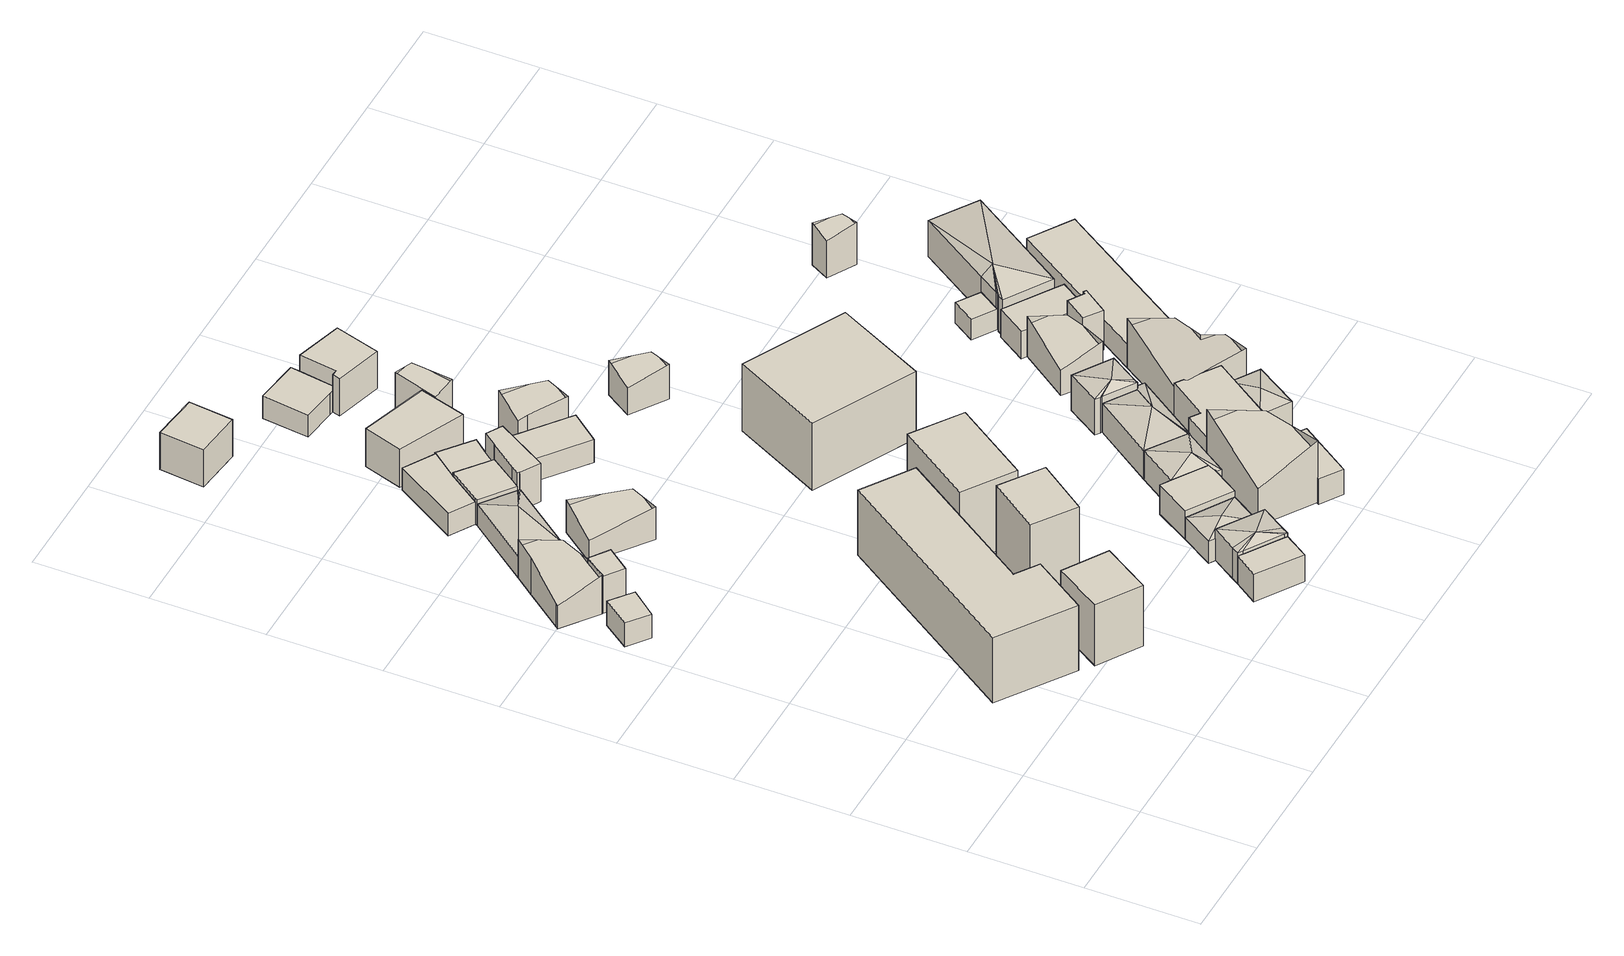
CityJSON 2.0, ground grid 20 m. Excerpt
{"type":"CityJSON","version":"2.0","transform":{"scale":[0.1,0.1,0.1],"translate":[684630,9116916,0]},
"CityObjects":{
"building1":{"type":"Building","attributes":{"Building Type":"Residential","Roof Shape":"shed","Roof Material":"Concrete Glazed Tile","Roof Material Code":"1","Roof Direction":"northwest","Building Height":4.78,"Roof Slope":13.6,"Footprint Area":28.27,"Solar PV Capacity Low":3.54,"Solar PV Capacity High":4.65,"Solar Annual Energy Low":5104,"Solar Annual Energy High":6727,"Suitable PV Area":21.13},"geometry":[{"type":"MultiSurface","lod":"2.2","boundaries":[[[0,1,2,3]],[[3,2,4,5]],[[2,1,6,4]],[[1,0,7,6]],[[0,3,5,7]],[[5,4,6,7]]]}]},
"building2":{"type":"Building","attributes":{"Building Type":"Residential","Roof Shape":"gable","Roof Material":"Concrete Aluminum Tile","Roof Material Code":"2","Roof Direction":"northwest","Building Height":4.63,"Roof Slope":29.4,"Footprint Area":105.48,"Solar PV Capacity Low":13.21,"Solar PV Capacity High":17.35,"Solar Annual Energy Low":19043,"Solar Annual Energy High":25097,"Suitable PV Area":78.84},"geometry":[{"type":"MultiSurface","lod":"2.2","boundaries":[[[8,9,10,11,12,13,14,15]],[[15,14,16,17]],[[14,13,18,16]],[[13,12,19,18]],[[12,11,20,19]],[[11,10,21,20]],[[10,9,22,21]],[[9,8,23,22]],[[8,15,17,23]],[[17,16,18,19,20,21,22,23]]]}]},
"building3":{"type":"Building","attributes":{"Building Type":"Residential","Roof Shape":"flat","Roof Material":"Concrete Glazed Tile","Roof Material Code":"1","Roof Direction":"northwest","Building Height":7.45,"Roof Slope":5.7,"Footprint Area":20.4,"Solar PV Capacity Low":2.55,"Solar PV Capacity High":3.35,"Solar Annual Energy Low":3682,"Solar Annual Energy High":4853,"Suitable PV Area":15.25},"geometry":[{"type":"MultiSurface","lod":"2.2","boundaries":[[[14,13,24,25]],[[25,24,26,27]],[[24,13,28,26]],[[13,14,29,28]],[[14,25,27,29]],[[27,26,28,29]]]}]},
"building4":{"type":"Building","attributes":{"Building Type":"Office Building","Roof Shape":"flat","Roof Material":"Concrete Glazed Tile","Roof Material Code":"1","Roof Direction":"northwest","Building Height":12.27,"Roof Slope":6.6,"Footprint Area":87.21,"Solar PV Capacity Low":11.76,"Solar PV Capacity High":15.45,"Solar Annual Energy Low":16957,"Solar Annual Energy High":22348,"Suitable PV Area":70.21},"geometry":[{"type":"MultiSurface","lod":"2.2","boundaries":[[[30,31,32,33]],[[33,32,34,35]],[[32,31,36,34]],[[31,30,37,36]],[[30,33,35,37]],[[35,34,36,37]]]}]},
"building5":{"type":"Building","attributes":{"Building Type":"Office Building","Roof Shape":"flat","Roof Material":"Concrete Glazed Tile","Roof Material Code":"1","Roof Direction":"northwest","Building Height":13.2,"Roof Slope":8.4,"Footprint Area":484.81,"Solar PV Capacity Low":65.37,"Solar PV Capacity High":85.86,"Solar Annual Energy Low":94263,"Solar Annual Energy High":124231,"Suitable PV Area":390.27},"geometry":[{"type":"MultiSurface","lod":"2.2","boundaries":[[[38,39,40,41,42,43]],[[43,42,44,45]],[[42,41,46,44]],[[41,40,47,46]],[[40,39,48,47]],[[39,38,49,48]],[[38,43,45,49]],[[45,44,46,47,48,49]]]}]},
"building6":{"type":"Building","attributes":{"Building Type":"Residential","Roof Shape":"hip","Roof Material":"Concrete Aluminum Tile","Roof Material Code":"2","Roof Direction":"northwest","Building Height":4.38,"Roof Slope":25,"Footprint Area":104.37,"Solar PV Capacity Low":13.07,"Solar PV Capacity High":17.16,"Solar Annual Energy Low":18843,"Solar Annual Energy High":24833,"Suitable PV Area":78.01},"geometry":[{"type":"MultiSurface","lod":"2.2","boundaries":[[[50,51,52,53,54,8]],[[8,54,55,56]],[[54,53,57,55]],[[53,52,58,57]],[[52,51,59,58]],[[51,50,60,59]],[[50,8,56,60]],[[56,55,61]],[[55,57,61]],[[57,58,61]],[[58,59,61]],[[59,60,61]],[[60,56,61]]]}]},
"building7":{"type":"Building","attributes":{"Building Type":"Office Building","Roof Shape":"flat","Roof Material":"Concrete Glazed Tile","Roof Material Code":"1","Roof Direction":"northwest","Building Height":18.48,"Roof Slope":14.4,"Footprint Area":94.63,"Solar PV Capacity Low":12.76,"Solar PV Capacity High":16.76,"Solar Annual Energy Low":18398,"Solar Annual Energy High":24247,"Suitable PV Area":76.17},"geometry":[{"type":"MultiSurface","lod":"2.2","boundaries":[[[62,63,64,65]],[[65,64,66,67]],[[64,63,68,66]],[[63,62,69,68]],[[62,65,67,69]],[[67,66,68,69]]]}]},
"building8":{"type":"Building","attributes":{"Building Type":"Residential","Roof Shape":"gable","Roof Material":"Concrete Aluminum Tile","Roof Material Code":"2","Roof Direction":"northwest","Building Height":4.3,"Roof Slope":29.6,"Footprint Area":90.22,"Solar PV Capacity Low":11.3,"Solar PV Capacity High":14.84,"Solar Annual Energy Low":16288,"Solar Annual Energy High":21466,"Suitable PV Area":67.44},"geometry":[{"type":"MultiSurface","lod":"2.2","boundaries":[[[70,71,72,73]],[[73,72,74,75]],[[72,71,76,74]],[[71,70,77,76]],[[70,73,75,77]],[[75,74,76,77]]]}]},
"building9":{"type":"Building","attributes":{"Building Type":"Residential","Roof Shape":"flat","Roof Material":"Concrete Glazed Tile","Roof Material Code":"1","Roof Direction":"northwest","Building Height":4.55,"Roof Slope":10.9,"Footprint Area":72.44,"Solar PV Capacity Low":9.07,"Solar PV Capacity High":11.91,"Solar Annual Energy Low":13079,"Solar Annual Energy High":17237,"Suitable PV Area":54.15},"geometry":[{"type":"MultiSurface","lod":"2.2","boundaries":[[[78,79,80,81,82]],[[82,81,83,84]],[[81,80,85,83]],[[80,79,86,85]],[[79,78,87,86]],[[78,82,84,87]],[[84,83,85,86,87]]]}]},
"building10":{"type":"Building","attributes":{"Building Type":"Residential","Roof Shape":"flat","Roof Material":"Concrete Aluminum Tile","Roof Material Code":"2","Roof Direction":"northwest","Building Height":5.22,"Roof Slope":8,"Footprint Area":52.64,"Solar PV Capacity Low":6.59,"Solar PV Capacity High":8.66,"Solar Annual Energy Low":9504,"Solar Annual Energy High":12526,"Suitable PV Area":39.35},"geometry":[{"type":"MultiSurface","lod":"2.2","boundaries":[[[78,54,53,88,89,79]],[[79,89,90,91]],[[89,88,92,90]],[[88,53,93,92]],[[53,54,94,93]],[[54,78,95,94]],[[78,79,91,95]],[[91,90,92,93,94,95]]]}]},
"building11":{"type":"Building","attributes":{"Building Type":"Residential","Roof Shape":"shed","Roof Material":"Concrete Aluminum Tile","Roof Material Code":"2","Roof Direction":"northwest","Building Height":5.43,"Roof Slope":16.5,"Footprint Area":44.76,"Solar PV Capacity Low":5.6,"Solar PV Capacity High":7.36,"Solar Annual Energy Low":8080,"Solar Annual Energy High":10649,"Suitable PV Area":33.45},"geometry":[{"type":"MultiSurface","lod":"2.2","boundaries":[[[96,97,98,99,100,101]],[[101,100,102,103]],[[100,99,104,102]],[[99,98,105,104]],[[98,97,106,105]],[[97,96,107,106]],[[96,101,103,107]],[[103,102,104,105,106,107]]]}]},
"building12":{"type":"Building","attributes":{"Building Type":"Residential","Roof Shape":"flat","Roof Material":"Concrete Aluminum Tile","Roof Material Code":"2","Roof Direction":"west","Building Height":7.55,"Roof Slope":9.9,"Footprint Area":67.13,"Solar PV Capacity Low":8.41,"Solar PV Capacity High":11.04,"Solar Annual Energy Low":12121,"Solar Annual Energy High":15974,"Suitable PV Area":50.18},"geometry":[{"type":"MultiSurface","lod":"2.2","boundaries":[[[108,109,110,111]],[[111,110,112,113]],[[110,109,114,112]],[[109,108,115,114]],[[108,111,113,115]],[[113,112,114,115]]]}]},
"building13":{"type":"Building","attributes":{"Building Type":"Residential","Roof Shape":"shed","Roof Material":"Concrete Glazed Tile","Roof Material Code":"1","Roof Direction":"northwest","Building Height":7.8,"Roof Slope":19.5,"Footprint Area":40.11,"Solar PV Capacity Low":5.02,"Solar PV Capacity High":6.6,"Solar Annual Energy Low":7242,"Solar Annual Energy High":9545,"Suitable PV Area":29.98},"geometry":[{"type":"MultiSurface","lod":"2.2","boundaries":[[[116,117,118,89,88,53,51,119,120]],[[120,119,121,122]],[[119,51,123,121]],[[51,53,124,123]],[[53,88,125,124]],[[88,89,126,125]],[[89,118,127,126]],[[118,117,128,127]],[[117,116,129,128]],[[116,120,122,129]],[[122,121,123,124,125,126,127,128,129]]]}]},
"building14":{"type":"Building","attributes":{"Building Type":"Residential","Roof Shape":"hip","Roof Material":"Concrete Aluminum Tile","Roof Material Code":"2","Roof Direction":"northwest","Building Height":6.32,"Roof Slope":20.7,"Footprint Area":60.25,"Solar PV Capacity Low":7.54,"Solar PV Capacity High":9.91,"Solar Annual Energy Low":10878,"Solar Annual Energy High":14337,"Suitable PV Area":45.04},"geometry":[{"type":"MultiSurface","lod":"2.2","boundaries":[[[130,131,100,99,98,97,132,133]],[[133,132,134,135]],[[132,97,136,134]],[[97,98,137,136]],[[98,99,138,137]],[[99,100,139,138]],[[100,131,140,139]],[[131,130,141,140]],[[130,133,135,141]],[[135,134,142]],[[134,136,142]],[[136,137,142]],[[137,138,142]],[[138,139,142]],[[139,140,142]],[[140,141,142]],[[141,135,142]]]}]},
"building15":{"type":"Building","attributes":{"Building Type":"Residential","Roof Shape":"shed","Roof Material":"Concrete Aluminum Tile","Roof Material Code":"2","Roof Direction":"northwest","Building Height":4.1,"Roof Slope":17.4,"Footprint Area":46,"Solar PV Capacity Low":5.76,"Solar PV Capacity High":7.57,"Solar Annual Energy Low":8306,"Solar Annual Energy High":10946,"Suitable PV Area":34.39},"geometry":[{"type":"MultiSurface","lod":"2.2","boundaries":[[[80,79,89,118,117,143,144]],[[144,143,145,146]],[[143,117,147,145]],[[117,118,148,147]],[[118,89,149,148]],[[89,79,150,149]],[[79,80,151,150]],[[80,144,146,151]],[[146,145,147,148,149,150,151]]]}]},
"building16":{"type":"Building","attributes":{"Building Type":"Office Building","Roof Shape":"flat","Roof Material":"Concrete Glazed Tile","Roof Material Code":"1","Roof Direction":"northwest","Building Height":14.7,"Roof Slope":13.7,"Footprint Area":166.76,"Solar PV Capacity Low":22.49,"Solar PV Capacity High":29.53,"Solar Annual Energy Low":32424,"Solar Annual Energy High":42733,"Suitable PV Area":134.25},"geometry":[{"type":"MultiSurface","lod":"2.2","boundaries":[[[152,153,154,155]],[[155,154,156,157]],[[154,153,158,156]],[[153,152,159,158]],[[152,155,157,159]],[[157,156,158,159]]]}]},
"building17":{"type":"Building","attributes":{"Building Type":"Residential","Roof Shape":"hip","Roof Material":"Concrete Aluminum Tile","Roof Material Code":"2","Roof Direction":"northwest","Building Height":4.36,"Roof Slope":26.5,"Footprint Area":61.31,"Solar PV Capacity Low":7.68,"Solar PV Capacity High":10.08,"Solar Annual Energy Low":11070,"Solar Annual Energy High":14589,"Suitable PV Area":45.83},"geometry":[{"type":"MultiSurface","lod":"2.2","boundaries":[[[160,161,162,163]],[[163,162,164,165]],[[162,161,166,164]],[[161,160,167,166]],[[160,163,165,167]],[[165,164,168]],[[164,166,168]],[[166,167,168]],[[167,165,168]]]}]},
"building18":{"type":"Building","attributes":{"Building Type":"Residential","Roof Shape":"flat","Roof Material":"Concrete Aluminum Tile","Roof Material Code":"2","Roof Direction":"northwest","Building Height":7.72,"Roof Slope":11.7,"Footprint Area":101.32,"Solar PV Capacity Low":12.69,"Solar PV Capacity High":16.66,"Solar Annual Energy Low":18292,"Solar Annual Energy High":24108,"Suitable PV Area":75.74},"geometry":[{"type":"MultiSurface","lod":"2.2","boundaries":[[[169,170,171,172]],[[172,171,173,174]],[[171,170,175,173]],[[170,169,176,175]],[[169,172,174,176]],[[174,173,175,176]]]}]},
"building19":{"type":"Building","attributes":{"Building Type":"Residential","Roof Shape":"flat","Roof Material":"Concrete Aluminum Tile","Roof Material Code":"2","Roof Direction":"northwest","Building Height":4.56,"Roof Slope":15,"Footprint Area":72.42,"Solar PV Capacity Low":9.07,"Solar PV Capacity High":11.91,"Solar Annual Energy Low":13075,"Solar Annual Energy High":17232,"Suitable PV Area":54.14},"geometry":[{"type":"MultiSurface","lod":"2.2","boundaries":[[[177,178,179,180,181,182,183]],[[183,182,184,185]],[[182,181,186,184]],[[181,180,187,186]],[[180,179,188,187]],[[179,178,189,188]],[[178,177,190,189]],[[177,183,185,190]],[[185,184,186,187,188,189,190]]]}]},
"building20":{"type":"Building","attributes":{"Building Type":"Residential","Roof Shape":"shed","Roof Material":"Concrete Aluminum Tile","Roof Material Code":"2","Roof Direction":"northwest","Building Height":5.7,"Roof Slope":16,"Footprint Area":64.62,"Solar PV Capacity Low":8.09,"Solar PV Capacity High":10.63,"Solar Annual Energy Low":11667,"Solar Annual Energy High":15376,"Suitable PV Area":48.3},"geometry":[{"type":"MultiSurface","lod":"2.2","boundaries":[[[191,192,160,163,193,194]],[[194,193,195,196]],[[193,163,197,195]],[[163,160,198,197]],[[160,192,199,198]],[[192,191,200,199]],[[191,194,196,200]],[[196,195,197,198,199,200]]]}]},
"building21":{"type":"Building","attributes":{"Building Type":"Residential","Roof Shape":"shed","Roof Material":"Concrete Glazed Tile","Roof Material Code":"1","Roof Direction":"northwest","Building Height":4.33,"Roof Slope":19.1,"Footprint Area":67.17,"Solar PV Capacity Low":8.41,"Solar PV Capacity High":11.05,"Solar Annual Energy Low":12127,"Solar Annual Energy High":15982,"Suitable PV Area":50.21},"geometry":[{"type":"MultiSurface","lod":"2.2","boundaries":[[[201,202,203,204,205,206,207]],[[207,206,208,209]],[[206,205,210,208]],[[205,204,211,210]],[[204,203,212,211]],[[203,202,213,212]],[[202,201,214,213]],[[201,207,209,214]],[[209,208,210,211,212,213,214]]]}]},
"building22":{"type":"Building","attributes":{"Building Type":"Residential","Roof Shape":"gable","Roof Material":"Concrete Glazed Tile","Roof Material Code":"1","Roof Direction":"northwest","Building Height":7.12,"Roof Slope":26.1,"Footprint Area":56.49,"Solar PV Capacity Low":7.07,"Solar PV Capacity High":9.29,"Solar Annual Energy Low":10200,"Solar Annual Energy High":13442,"Suitable PV Area":42.23},"geometry":[{"type":"MultiSurface","lod":"2.2","boundaries":[[[215,179,178,177,216]],[[216,177,217,218]],[[177,178,219,217]],[[178,179,220,219]],[[179,215,221,220]],[[215,216,218,221]],[[218,217,219,220,221]]]}]},
"building23":{"type":"Building","attributes":{"Building Type":"Residential","Roof Shape":"gable","Roof Material":"Concrete Glazed Tile","Roof Material Code":"1","Roof Direction":"northwest","Building Height":7.05,"Roof Slope":27.6,"Footprint Area":32.71,"Solar PV Capacity Low":4.1,"Solar PV Capacity High":5.38,"Solar Annual Energy Low":5906,"Solar Annual Energy High":7784,"Suitable PV Area":24.45},"geometry":[{"type":"MultiSurface","lod":"2.2","boundaries":[[[222,223,224,225]],[[225,224,226,227]],[[224,223,228,226]],[[223,222,229,228]],[[222,225,227,229]],[[227,226,228,229]]]}]},
"building24":{"type":"Building","attributes":{"Building Type":"Residential","Roof Shape":"hip","Roof Material":"Concrete Aluminum Tile","Roof Material Code":"2","Roof Direction":"northwest","Building Height":5.9,"Roof Slope":28.7,"Footprint Area":67.98,"Solar PV Capacity Low":8.51,"Solar PV Capacity High":11.18,"Solar Annual Energy Low":12274,"Solar Annual Energy High":16176,"Suitable PV Area":50.82},"geometry":[{"type":"MultiSurface","lod":"2.2","boundaries":[[[191,194,193,230,231,232]],[[232,231,233,234]],[[231,230,235,233]],[[230,193,236,235]],[[193,194,196,236]],[[194,191,237,196]],[[191,232,234,237]],[[234,233,238]],[[233,235,238]],[[235,236,238]],[[236,196,238]],[[196,237,238]],[[237,234,238]]]}]},
"building25":{"type":"Building","attributes":{"Building Type":"Residential","Roof Shape":"gable","Roof Material":"Concrete Aluminum Tile","Roof Material Code":"2","Roof Direction":"northwest","Building Height":7.46,"Roof Slope":33.7,"Footprint Area":164.29,"Solar PV Capacity Low":20.57,"Solar PV Capacity High":27.02,"Solar Annual Energy Low":29662,"Solar Annual Energy High":39092,"Suitable PV Area":122.81},"geometry":[{"type":"MultiSurface","lod":"2.2","boundaries":[[[239,240,241,242]],[[242,241,243,244]],[[241,240,245,243]],[[240,239,246,245]],[[239,242,244,246]],[[244,243,245,246]]]}]},
"building26":{"type":"Building","attributes":{"Building Type":"Residential","Roof Shape":"shed","Roof Material":"Concrete Aluminum Tile","Roof Material Code":"2","Roof Direction":"northwest","Building Height":7.52,"Roof Slope":15,"Footprint Area":68.6,"Solar PV Capacity Low":8.59,"Solar PV Capacity High":11.28,"Solar Annual Energy Low":12385,"Solar Annual Energy High":16322,"Suitable PV Area":51.28},"geometry":[{"type":"MultiSurface","lod":"2.2","boundaries":[[[205,204,203,247,248,249]],[[249,248,250,251]],[[248,247,252,250]],[[247,203,253,252]],[[203,204,254,253]],[[204,205,255,254]],[[205,249,251,255]],[[251,250,252,253,254,255]]]}]},
"building27":{"type":"Building","attributes":{"Building Type":"Office Building","Roof Shape":"flat","Roof Material":"Concrete Aluminum Tile","Roof Material Code":"2","Roof Direction":"northwest","Building Height":13.59,"Roof Slope":5.8,"Footprint Area":360.32,"Solar PV Capacity Low":48.58,"Solar PV Capacity High":63.81,"Solar Annual Energy Low":70058,"Solar Annual Energy High":92331,"Suitable PV Area":290.06},"geometry":[{"type":"MultiSurface","lod":"2.2","boundaries":[[[256,257,258,259]],[[259,258,260,261]],[[258,257,262,260]],[[257,256,263,262]],[[256,259,261,263]],[[261,260,262,263]]]}]},
"building28":{"type":"Building","attributes":{"Building Type":"Residential","Roof Shape":"shed","Roof Material":"Concrete Glazed Tile","Roof Material Code":"1","Roof Direction":"northwest","Building Height":5.15,"Roof Slope":13,"Footprint Area":49.73,"Solar PV Capacity Low":6.23,"Solar PV Capacity High":8.18,"Solar Annual Energy Low":8978,"Solar Annual Energy High":11832,"Suitable PV Area":37.17},"geometry":[{"type":"MultiSurface","lod":"2.2","boundaries":[[[264,265,266,267]],[[267,266,268,269]],[[266,265,270,268]],[[265,264,271,270]],[[264,267,269,271]],[[269,268,270,271]]]}]},
"building29":{"type":"Building","attributes":{"Building Type":"Residential","Roof Shape":"gable","Roof Material":"Concrete Glazed Tile","Roof Material Code":"1","Roof Direction":"northwest","Building Height":5.46,"Roof Slope":30.4,"Footprint Area":41.89,"Solar PV Capacity Low":5.25,"Solar PV Capacity High":6.89,"Solar Annual Energy Low":7564,"Solar Annual Energy High":9968,"Suitable PV Area":31.32},"geometry":[{"type":"MultiSurface","lod":"2.2","boundaries":[[[272,273,274,275]],[[275,274,276,277]],[[274,273,278,276]],[[273,272,279,278]],[[272,275,277,279]],[[277,276,278,279]]]}]},
"building30":{"type":"Building","attributes":{"Building Type":"Residential","Roof Shape":"hip","Roof Material":"Concrete Aluminum Tile","Roof Material Code":"2","Roof Direction":"northwest","Building Height":5.75,"Roof Slope":20.8,"Footprint Area":108.15,"Solar PV Capacity Low":13.54,"Solar PV Capacity High":17.78,"Solar Annual Energy Low":19525,"Solar Annual Energy High":25732,"Suitable PV Area":80.84},"geometry":[{"type":"MultiSurface","lod":"2.2","boundaries":[[[232,231,280,281,282,283,284]],[[284,283,285,286]],[[283,282,287,285]],[[282,281,288,287]],[[281,280,289,288]],[[280,231,290,289]],[[231,232,291,290]],[[232,284,286,291]],[[286,285,292]],[[285,287,292]],[[287,288,292]],[[288,289,292]],[[289,290,292]],[[290,291,292]],[[291,286,292]]]}]},
"building31":{"type":"Building","attributes":{"Building Type":"Residential","Roof Shape":"shed","Roof Material":"Concrete Aluminum Tile","Roof Material Code":"2","Roof Direction":"northwest","Building Height":6.62,"Roof Slope":17,"Footprint Area":125.84,"Solar PV Capacity Low":15.76,"Solar PV Capacity High":20.69,"Solar Annual Energy Low":22719,"Solar Annual Energy High":29942,"Suitable PV Area":94.06},"geometry":[{"type":"MultiSurface","lod":"2.2","boundaries":[[[293,294,295,239,242,296,297,298]],[[298,297,299,300]],[[297,296,301,299]],[[296,242,302,301]],[[242,239,303,302]],[[239,295,304,303]],[[295,294,305,304]],[[294,293,306,305]],[[293,298,300,306]],[[300,299,301,302,303,304,305,306]]]}]},
"building32":{"type":"Building","attributes":{"Building Type":"Residential","Roof Shape":"hip","Roof Material":"Concrete Aluminum Tile","Roof Material Code":"2","Roof Direction":"northwest","Building Height":7.19,"Roof Slope":29.2,"Footprint Area":53.29,"Solar PV Capacity Low":6.67,"Solar PV Capacity High":8.76,"Solar Annual Energy Low":9622,"Solar Annual Energy High":12681,"Suitable PV Area":39.84},"geometry":[{"type":"MultiSurface","lod":"2.2","boundaries":[[[307,308,309,284,283,282,310]],[[310,282,311,312]],[[282,283,313,311]],[[283,284,314,313]],[[284,309,315,314]],[[309,308,316,315]],[[308,307,317,316]],[[307,310,312,317]],[[312,311,318]],[[311,313,318]],[[313,314,318]],[[314,315,318]],[[315,316,318]],[[316,317,318]],[[317,312,318]]]}]},
"building33":{"type":"Building","attributes":{"Building Type":"Residential","Roof Shape":"hip","Roof Material":"Concrete Glazed Tile","Roof Material Code":"1","Roof Direction":"northwest","Building Height":5.44,"Roof Slope":22.2,"Footprint Area":53.03,"Solar PV Capacity Low":6.64,"Solar PV Capacity High":8.72,"Solar Annual Energy Low":9575,"Solar Annual Energy High":12619,"Suitable PV Area":39.64},"geometry":[{"type":"MultiSurface","lod":"2.2","boundaries":[[[297,296,319,320]],[[320,319,321,322]],[[319,296,323,321]],[[296,297,324,323]],[[297,320,322,324]],[[322,321,325]],[[321,323,325]],[[323,324,325]],[[324,322,325]]]}]},
"building34":{"type":"Building","attributes":{"Building Type":"Residential","Roof Shape":"gable","Roof Material":"Concrete Aluminum Tile","Roof Material Code":"2","Roof Direction":"northwest","Building Height":6.23,"Roof Slope":29.9,"Footprint Area":149.07,"Solar PV Capacity Low":18.66,"Solar PV Capacity High":24.51,"Solar Annual Energy Low":26914,"Solar Annual Energy High":35470,"Suitable PV Area":111.43},"geometry":[{"type":"MultiSurface","lod":"2.2","boundaries":[[[326,327,328,329,330,331]],[[331,330,332,333]],[[330,329,334,332]],[[329,328,335,334]],[[328,327,336,335]],[[327,326,337,336]],[[326,331,333,337]],[[333,332,334,335,336,337]]]}]},
"building35":{"type":"Building","attributes":{"Building Type":"Residential","Roof Shape":"gable","Roof Material":"Concrete Aluminum Tile","Roof Material Code":"2","Roof Direction":"northwest","Building Height":5.14,"Roof Slope":27.7,"Footprint Area":80.72,"Solar PV Capacity Low":10.11,"Solar PV Capacity High":13.27,"Solar Annual Energy Low":14573,"Solar Annual Energy High":19206,"Suitable PV Area":60.34},"geometry":[{"type":"MultiSurface","lod":"2.2","boundaries":[[[338,339,340,341,342]],[[342,341,343,344]],[[341,340,345,343]],[[340,339,346,345]],[[339,338,347,346]],[[338,342,344,347]],[[344,343,345,346,347]]]}]},
"building36":{"type":"Building","attributes":{"Building Type":"Residential","Roof Shape":"flat","Roof Material":"Concrete Glazed Tile","Roof Material Code":"1","Roof Direction":"northwest","Building Height":7.99,"Roof Slope":12.7,"Footprint Area":18.51,"Solar PV Capacity Low":2.32,"Solar PV Capacity High":3.04,"Solar Annual Energy Low":3343,"Solar Annual Energy High":4405,"Suitable PV Area":13.84},"geometry":[{"type":"MultiSurface","lod":"2.2","boundaries":[[[348,349,339,338,350,351]],[[351,350,352,353]],[[350,338,354,352]],[[338,339,355,354]],[[339,349,356,355]],[[349,348,357,356]],[[348,351,353,357]],[[353,352,354,355,356,357]]]}]},
"building37":{"type":"Building","attributes":{"Building Type":"Residential","Roof Shape":"shed","Roof Material":"Concrete Aluminum Tile","Roof Material Code":"2","Roof Direction":"northwest","Building Height":5.33,"Roof Slope":15.4,"Footprint Area":70.66,"Solar PV Capacity Low":8.85,"Solar PV Capacity High":11.62,"Solar Annual Energy Low":12758,"Solar Annual Energy High":16814,"Suitable PV Area":52.82},"geometry":[{"type":"MultiSurface","lod":"2.2","boundaries":[[[358,359,360,361,340,339,349,348,362]],[[362,348,363,364]],[[348,349,365,363]],[[349,339,366,365]],[[339,340,367,366]],[[340,361,368,367]],[[361,360,369,368]],[[360,359,370,369]],[[359,358,371,370]],[[358,362,364,371]],[[364,363,365,366,367,368,369,370,371]]]}]},
"building38":{"type":"Building","attributes":{"Building Type":"Residential","Roof Shape":"flat","Roof Material":"Concrete Glazed Tile","Roof Material Code":"1","Roof Direction":"northwest","Building Height":4.24,"Roof Slope":14.8,"Footprint Area":22.06,"Solar PV Capacity Low":2.76,"Solar PV Capacity High":3.63,"Solar Annual Energy Low":3983,"Solar Annual Energy High":5250,"Suitable PV Area":16.49},"geometry":[{"type":"MultiSurface","lod":"2.2","boundaries":[[[372,373,374,375,376]],[[376,375,377,378]],[[375,374,379,377]],[[374,373,380,379]],[[373,372,381,380]],[[372,376,378,381]],[[378,377,379,380,381]]]}]},
"building39":{"type":"Building","attributes":{"Building Type":"Residential","Roof Shape":"flat","Roof Material":"Concrete Aluminum Tile","Roof Material Code":"2","Roof Direction":"northwest","Building Height":4.93,"Roof Slope":13.7,"Footprint Area":255.56,"Solar PV Capacity Low":32,"Solar PV Capacity High":42.03,"Solar Annual Energy Low":46140,"Solar Annual Energy High":60809,"Suitable PV Area":191.03},"geometry":[{"type":"MultiSurface","lod":"2.2","boundaries":[[[382,328,327,383,384,385]],[[385,384,386,387]],[[384,383,388,386]],[[383,327,389,388]],[[327,328,390,389]],[[328,382,391,390]],[[382,385,387,391]],[[387,386,388,389,390,391]]]}]},
"building40":{"type":"Building","attributes":{"Building Type":"Residential","Roof Shape":"hip","Roof Material":"Concrete Aluminum Tile","Roof Material Code":"2","Roof Direction":"northwest","Building Height":7.26,"Roof Slope":27.8,"Footprint Area":207.92,"Solar PV Capacity Low":26.03,"Solar PV Capacity High":34.19,"Solar Annual Energy Low":37538,"Solar Annual Energy High":49472,"Suitable PV Area":155.42},"geometry":[{"type":"MultiSurface","lod":"2.2","boundaries":[[[392,393,374,373,372,394,395,359,358]],[[358,359,396,397]],[[359,395,398,396]],[[395,394,399,398]],[[394,372,400,399]],[[372,373,401,400]],[[373,374,402,401]],[[374,393,403,402]],[[393,392,404,403]],[[392,358,397,404]],[[397,396,405]],[[396,398,405]],[[398,399,405]],[[399,400,405]],[[400,401,405]],[[401,402,405]],[[402,403,405]],[[403,404,405]],[[404,397,405]]]}]},
"building41":{"type":"Building","attributes":{"Building Type":"Residential","Roof Shape":"gable","Roof Material":"Concrete Glazed Tile","Roof Material Code":"1","Roof Direction":"northwest","Building Height":7.47,"Roof Slope":32.6,"Footprint Area":22.46,"Solar PV Capacity Low":2.81,"Solar PV Capacity High":3.69,"Solar Annual Energy Low":4055,"Solar Annual Energy High":5344,"Suitable PV Area":16.79},"geometry":[{"type":"MultiSurface","lod":"2.2","boundaries":[[[406,407,408,409]],[[409,408,410,411]],[[408,407,412,410]],[[407,406,413,412]],[[406,409,411,413]],[[411,410,412,413]]]}]}
},
"vertices":[
[47,935,0],[13,888,0],[50,859,0],[86,905,0],[50,859,48],[86,905,49],[13,888,48],[47,935,50],
[90,1107,0],[62,1071,0],[10,1004,0],[7,1000,0],[69,953,0],[70,953,0],[100,993,0],[152,1060,0],[100,993,72],[152,1060,46],[70,953,78],[69,953,78],[7,1000,46],[10,1004,48],[62,1071,74],[90,1107,78],
[102,929,0],[133,969,0],[102,929,75],[133,969,75],[70,953,75],[100,993,75],
[337,296,0],[285,213,0],[360,166,0],[412,249,0],[360,166,123],[412,249,123],[285,213,123],[337,296,123],
[288,354,0],[452,599,0],[365,657,0],[137,317,0],[264,231,0],[328,327,0],[264,231,132],[328,327,132],[137,317,132],[365,657,132],[452,599,132],[288,354,132],
[150,1062,0],[235,1173,0],[232,1175,0],[231,1176,0],[175,1218,0],[175,1218,44],[90,1107,44],[231,1176,44],[232,1175,44],[235,1173,44],[150,1062,44],[185,1152,57],
[349,354,0],[420,304,0],[483,392,0],[411,442,0],[483,392,185],[411,442,185],[420,304,185],[349,354,185],
[172,1025,0],[264,955,0],[312,1017,0],[220,1087,0],[312,1017,43],[220,1087,66],[264,955,66],[172,1025,43],
[177,1222,0],[218,1280,0],[255,1327,0],[202,1359,0],[134,1248,0],[202,1359,45],[134,1248,45],[255,1327,45],[218,1280,45],[177,1222,45],
[241,1189,0],[274,1236,0],[274,1236,52],[218,1280,52],[241,1189,52],[231,1176,52],[175,1218,52],[177,1222,52],
[606,7,0],[632,49,0],[628,52,0],[564,92,0],[556,98,0],[528,57,0],[556,98,57],[528,57,56],[564,92,57],[628,52,56],[632,49,56],[606,7,54],
[76,1639,0],[161,1630,0],[170,1708,0],[85,1718,0],[170,1708,75],[85,1718,75],[161,1630,75],[76,1639,75],
[321,1244,0],[293,1260,0],[275,1236,0],[234,1173,0],[269,1154,0],[234,1173,79],[269,1154,78],[235,1173,79],[231,1176,79],[241,1189,79],[274,1236,81],[275,1236,80],[293,1260,81],[321,1244,81],
[592,154,0],[564,110,0],[639,61,0],[668,105,0],[639,61,63],[668,105,63],[632,49,63],[628,52,63],[564,92,63],[556,98,63],[564,110,63],[592,154,63],[605,90,71],
[314,1286,0],[257,1330,0],[314,1286,43],[257,1330,44],[293,1260,42],[275,1236,41],[274,1236,41],[218,1280,42],[255,1327,44],
[503,638,0],[412,505,0],[498,447,0],[588,580,0],[498,447,147],[588,580,147],[412,505,147],[503,638,147],
[617,217,0],[581,160,0],[658,112,0],[694,169,0],[658,112,44],[694,169,44],[581,160,44],[617,217,44],[637,164,53],
[348,1395,0],[228,1434,0],[206,1365,0],[323,1312,0],[206,1365,77],[323,1312,77],[228,1434,77],[348,1395,77],
[420,1179,0],[365,1222,0],[352,1232,0],[343,1239,0],[302,1188,0],[389,1120,0],[430,1171,0],[389,1120,46],[430,1171,46],[302,1188,46],[343,1239,46],[352,1232,46],[365,1222,46],[420,1179,46],
[672,267,0],[654,278,0],[721,213,0],[731,230,0],[721,213,58],[731,230,59],[694,169,57],[617,217,58],[654,278,60],[672,267,60],
[253,1544,0],[316,1537,0],[323,1536,0],[333,1535,0],[341,1601,0],[343,1617,0],[263,1627,0],[343,1617,46],[263,1627,46],[341,1601,46],[333,1535,43],[323,1536,43],[316,1537,43],[253,1544,44],
[388,1283,0],[460,1232,0],[420,1179,88],[460,1232,71],[365,1222,77],[352,1232,71],[388,1283,87],
[350,1372,0],[390,1363,0],[407,1441,0],[367,1450,0],[407,1441,70],[367,1450,78],[390,1363,78],[350,1372,70],
[729,208,0],[785,291,0],[718,336,0],[785,291,59],[718,336,59],[729,208,59],[721,213,59],[672,267,59],[734,262,70],
[778,257,0],[694,129,0],[784,70,0],[868,198,0],[784,70,125],[868,198,75],[694,129,75],[778,257,125],
[319,1522,0],[404,1498,0],[426,1577,0],[404,1498,75],[426,1577,77],[319,1522,76],[323,1536,76],[333,1535,76],[341,1601,78],
[555,946,0],[474,787,0],[655,696,0],[735,855,0],[655,696,136],[735,855,136],[474,787,136],[555,946,136],
[842,159,0],[781,67,0],[819,42,0],[880,135,0],[819,42,51],[880,135,53],[781,67,52],[842,159,54],
[544,1169,0],[513,1122,0],[575,1080,0],[606,1126,0],[575,1080,70],[606,1126,55],[513,1122,55],[544,1169,70],
[786,290,0],[865,405,0],[850,415,0],[846,408,0],[792,443,0],[846,408,58],[792,443,58],[850,415,58],[865,405,58],[786,290,58],[785,291,58],[718,336,58],[808,365,69],
[870,357,0],[826,290,0],[808,302,0],[877,213,0],[928,290,0],[941,310,0],[928,290,69],[941,310,70],[877,213,67],[868,198,66],[778,257,68],[808,302,69],[826,290,69],[870,357,71],
[818,508,0],[781,450,0],[790,444,0],[883,466,0],[850,415,72],[883,466,72],[846,408,72],[792,443,72],[790,444,72],[781,450,72],[818,508,72],[826,443,81],
[927,182,0],[976,259,0],[927,182,54],[976,259,54],[877,213,54],[928,290,54],[927,236,62],
[978,363,0],[1020,427,0],[947,474,0],[871,356,0],[980,286,0],[1015,339,0],[980,286,83],[1015,339,65],[871,356,62],[947,474,100],[1020,427,62],[978,363,84],
[940,547,0],[967,586,0],[905,625,0],[843,538,0],[903,495,0],[843,538,51],[903,495,80],[905,625,81],[967,586,51],[940,547,65],
[997,573,0],[994,569,0],[970,525,0],[1002,570,0],[970,525,80],[1002,570,80],[940,547,80],[967,586,80],[994,569,80],[997,573,80],
[1012,630,0],[933,680,0],[929,682,0],[896,631,0],[1027,620,0],[997,573,53],[1027,620,55],[994,569,53],[967,586,54],[905,625,55],[896,631,55],[929,682,56],[933,680,56],[1012,630,55],
[943,694,0],[944,697,0],[968,734,0],[929,760,0],[903,720,0],[929,760,42],[903,720,42],[968,734,42],[944,697,42],[943,694,42],
[1107,722,0],[1095,544,0],[1173,664,0],[1180,675,0],[1173,664,49],[1180,675,49],[1095,544,49],[1020,427,49],[947,474,49],[1107,722,49],
[1133,814,0],[1054,866,0],[941,690,0],[940,691,0],[933,680,73],[1012,630,73],[940,691,73],[941,690,73],[943,694,73],[944,697,73],[968,734,73],[1054,866,73],[1133,814,73],[985,722,91],
[959,1019,0],[940,985,0],[990,957,0],[1009,991,0],[990,957,85],[1009,991,75],[940,985,75],[959,1019,85]
]}
